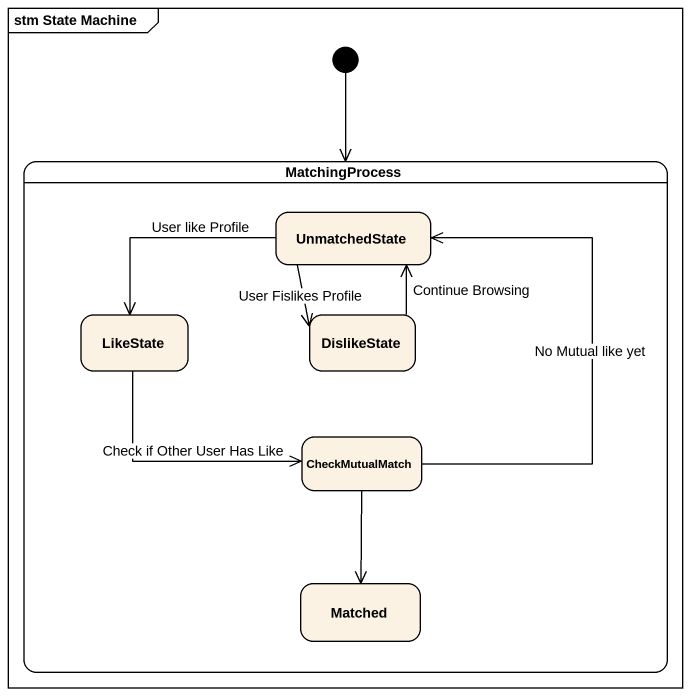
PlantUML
@startuml
mainframe stm State Machine
hide empty description
state MatchingProcess {
  state UnmatchedState
  state LikeState
  state DislikeState
  state CheckMutualMatch
  state Matched
}
[*] --> MatchingProcess
UnmatchedState -left-> LikeState : User like Profile
UnmatchedState --> DislikeState : User Fislikes Profile
LikeState -right-> CheckMutualMatch : Check if Other User Has Like
DislikeState -up-> UnmatchedState : Continue Browsing
CheckMutualMatch -up-> UnmatchedState : No Mutual like yet
CheckMutualMatch --> Matched
@enduml
